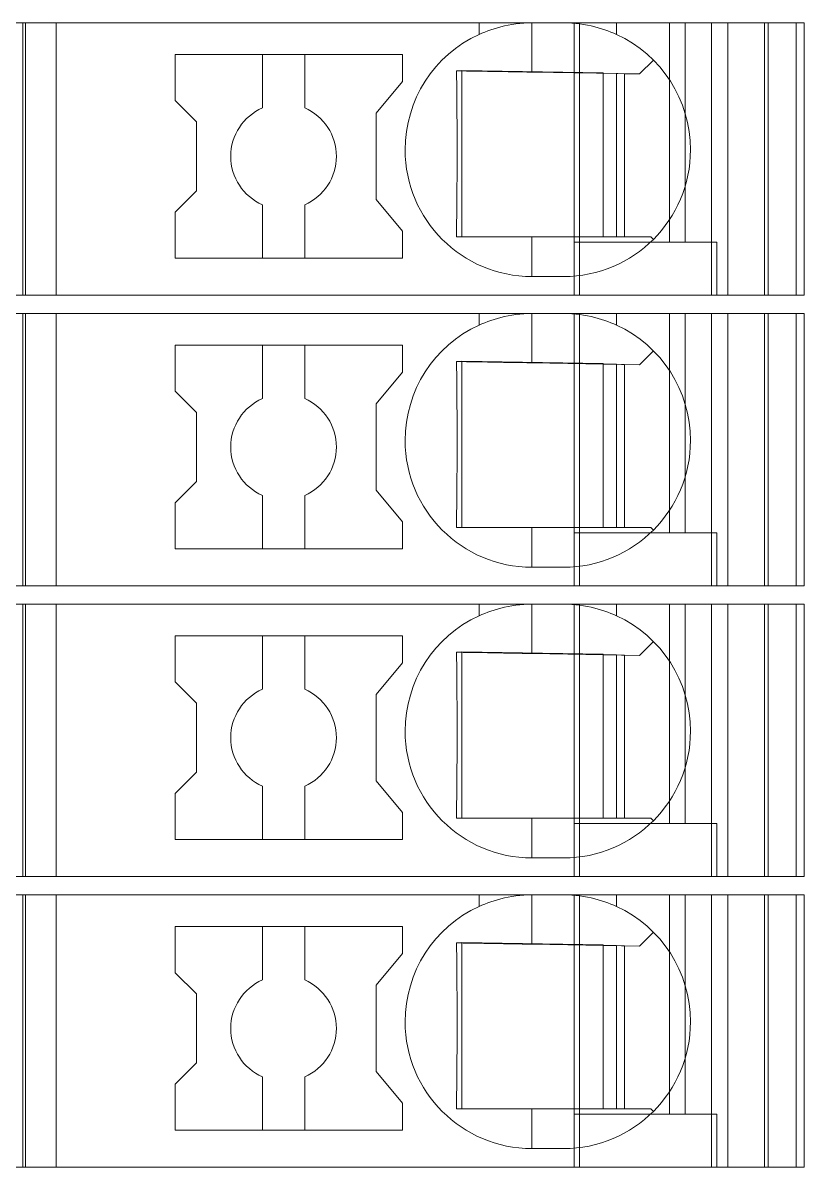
# Model space of a CAD drawing. Header units: millimetres. Extents: x 0 to 2100, y 0 to 1485.
# Drawn here: x 1275.37 to 1290.15, y 348.85 to 370.5 of the extents above; entities that cross this region are included whole.
import ezdxf
from ezdxf.enums import TextEntityAlignment as Align

# ---------------------------------------------------------------- set-up
doc = ezdxf.new("R2010")
doc.units = ezdxf.units.MM
for name, color, linetype, lineweight in [('EPLAN309', 5, 'Continuous', 5), ('EPLAN493', 5, 'Continuous', 5), ('MAIN-1', 7, 'Continuous', 5), ('MAIN-2', 7, 'Continuous', 5)]:
    doc.layers.add(name, color=color, linetype=linetype, lineweight=lineweight)
doc.styles.add('Tahoma', font='')
doc.styles.get('Tahoma').set_extended_font_data('Tahoma')

# ---------------------------------------------------------------- blocks, each defined once
blk = doc.blocks.new('EPLSYM_LibrarySPECIAL_Symbol12_Variant0_Placement8_78')
at = {"layer": 'EPLAN309', "lineweight": 13, "ltscale": 20}
blk.add_lwpolyline([(0, -5.15), (68.15, -5.15), (68.15, 0), (0, 0)], close=True, dxfattribs=at)
at = {"layer": 'EPLAN493', "color": 5, "style": 'Tahoma'}
blk.add_attdef('17_20450', text='', height=2.93475, dxfattribs=at).set_placement((0, -27.293475), align=Align.MIDDLE_RIGHT)
blk = doc.blocks.new('EPLSYM_LibrarySPECIAL_Symbol12_Variant0_Placement8_79')
at = {"layer": 'EPLAN309', "lineweight": 13, "ltscale": 20}
blk.add_lwpolyline([(0, -5.15), (68.15, -5.15), (68.15, 0), (0, 0)], close=True, dxfattribs=at)
at = {"layer": 'EPLAN493', "color": 5, "style": 'Tahoma'}
blk.add_attdef('17_20450', text='', height=2.93475, dxfattribs=at).set_placement((0, -27.293475), align=Align.MIDDLE_RIGHT)
blk = doc.blocks.new('EPLSYM_LibrarySPECIAL_Symbol12_Variant0_Placement8_80')
at = {"layer": 'EPLAN309', "lineweight": 13, "ltscale": 20}
blk.add_lwpolyline([(0, -5.15), (68.15, -5.15), (68.15, 0), (0, 0)], close=True, dxfattribs=at)
at = {"layer": 'EPLAN493', "color": 5, "style": 'Tahoma'}
blk.add_attdef('17_20450', text='', height=2.93475, dxfattribs=at).set_placement((0, -27.293475), align=Align.MIDDLE_RIGHT)
blk = doc.blocks.new('EPLSYM_LibrarySPECIAL_Symbol12_Variant0_Placement8_81')
at = {"layer": 'EPLAN309', "lineweight": 13, "ltscale": 20}
blk.add_lwpolyline([(0, -5.15), (68.15, -5.15), (68.15, 0), (0, 0)], close=True, dxfattribs=at)
at = {"layer": 'EPLAN493', "color": 5, "style": 'Tahoma'}
blk.add_attdef('17_20450', text='', height=2.93475, dxfattribs=at).set_placement((0, -27.293475), align=Align.MIDDLE_RIGHT)

msp = doc.modelspace()

# ---------------------------------------------------------------- linework, layer by layer
at = {"layer": 'MAIN-1'}
for p, q in [((1276, 370.5), (1275.367, 370.5)), ((1275.367, 365.35), (1275.367, 370.5)), ((1276, 370.5), (1284, 370.5)), ((1276, 365.35), (1276, 370.5)), ((1284, 370.5), (1285, 370.5)), ((1284, 370.282), (1284, 370.5)), ((1284.481, 370.443), (1284.413, 370.427)), ((1284.551, 370.458), (1284.481, 370.443)), ((1284.622, 370.47), (1284.551, 370.458)), ((1284.696, 370.481), (1284.622, 370.47)), ((1284.771, 370.489), (1284.696, 370.481)), ((1284.847, 370.495), (1284.771, 370.489)), ((1284.923, 370.499), (1284.847, 370.495)), ((1285, 370.5), (1284.923, 370.499)), ((1285, 369.568), (1285, 370.5)), ((1285, 370.5), (1285.6, 370.5)), ((1285.6, 370.5), (1285.677, 370.499)), ((1286.6, 370.5), (1285.6, 370.5)), ((1285.677, 370.499), (1285.753, 370.495)), ((1285.753, 370.495), (1285.829, 370.489)), ((1285.829, 370.489), (1285.904, 370.481)), ((1285.904, 370.481), (1285.978, 370.47)), ((1285.978, 370.47), (1286.049, 370.458)), ((1286.049, 370.458), (1286.119, 370.443)), ((1286.119, 370.443), (1286.187, 370.427)), ((1286.6, 370.5), (1290, 370.5)), ((1286.6, 370.282), (1286.6, 370.5)), ((1290, 365.35), (1290, 370.5)), ((1284.052, 370.305), (1284, 370.282)), ((1284.106, 370.327), (1284.052, 370.305)), ((1284.163, 370.349), (1284.106, 370.327)), ((1284.222, 370.37), (1284.163, 370.349)), ((1284.283, 370.39), (1284.222, 370.37)), ((1284.347, 370.409), (1284.283, 370.39)), ((1284.413, 370.427), (1284.347, 370.409)), ((1286.187, 370.427), (1286.253, 370.409)), ((1286.253, 370.409), (1286.317, 370.39)), ((1286.317, 370.39), (1286.378, 370.37)), ((1286.378, 370.37), (1286.437, 370.349)), ((1286.437, 370.349), (1286.494, 370.327)), ((1286.494, 370.327), (1286.548, 370.305)), ((1286.548, 370.305), (1286.6, 370.282)), ((1278.25, 369.9), (1278.25, 369.029)), ((1278.25, 369.9), (1282.55, 369.9)), ((1279.9, 369.9), (1279.9, 368.892)), ((1280.7, 368.892), (1280.7, 369.9)), ((1282.55, 369.389), (1282.55, 369.9)), ((1287.033, 369.533), (1287.297, 369.797)), ((1283.574, 369.592), (1283.574, 369.522)), ((1283.635, 369.591), (1283.574, 369.592)), ((1283.696, 369.59), (1283.635, 369.591)), ((1283.671, 369.591), (1283.671, 366.45)), ((1283.759, 369.589), (1283.696, 369.59)), ((1283.822, 369.588), (1283.759, 369.589)), ((1283.887, 369.587), (1283.822, 369.588)), ((1283.953, 369.586), (1283.887, 369.587)), ((1284.021, 369.585), (1283.953, 369.586)), ((1284.09, 369.584), (1284.021, 369.585)), ((1284.16, 369.582), (1284.09, 369.584)), ((1284.233, 369.581), (1284.16, 369.582)), ((1284.307, 369.58), (1284.233, 369.581)), ((1284.385, 369.579), (1284.307, 369.58)), ((1284.464, 369.577), (1284.385, 369.579)), ((1284.547, 369.576), (1284.464, 369.577)), ((1284.632, 369.575), (1284.547, 369.576)), ((1284.72, 369.573), (1284.632, 369.575)), ((1284.812, 369.571), (1284.72, 369.573)), ((1284.905, 369.57), (1284.812, 369.571)), ((1285, 369.568), (1284.905, 369.57)), ((1285, 369.568), (1287.033, 369.533)), ((1282.05, 368.793), (1282.55, 369.389)), ((1283.574, 369.522), (1283.575, 369.45)), ((1283.575, 369.45), (1283.576, 369.377)), ((1283.576, 369.377), (1283.577, 369.303)), ((1286.35, 369.545), (1286.35, 366.45)), ((1286.6, 366.45), (1286.6, 369.54)), ((1286.75, 369.538), (1286.75, 366.45)), ((1283.577, 369.303), (1283.577, 369.227)), ((1283.577, 369.227), (1283.578, 369.149)), ((1283.578, 369.149), (1283.579, 369.07)), ((1278.65, 368.629), (1278.25, 369.029)), ((1283.579, 369.07), (1283.58, 368.988)), ((1283.58, 368.988), (1283.58, 368.904)), ((1282.05, 368.793), (1282.05, 367.157)), ((1283.58, 368.904), (1283.581, 368.817)), ((1283.581, 368.817), (1283.581, 368.726)), ((1283.581, 368.726), (1283.582, 368.632)), ((1278.65, 368.629), (1278.65, 367.321)), ((1283.582, 368.632), (1283.582, 368.534)), ((1283.582, 368.534), (1283.583, 368.431)), ((1283.583, 368.431), (1283.583, 368.324)), ((1283.583, 368.324), (1283.583, 368.213)), ((1283.583, 368.213), (1283.583, 368.1)), ((1283.583, 368.1), (1283.583, 367.979)), ((1283.583, 367.979), (1283.583, 367.861)), ((1283.583, 367.861), (1283.583, 367.747)), ((1283.583, 367.747), (1283.582, 367.638)), ((1283.582, 367.638), (1283.582, 367.534)), ((1283.582, 367.534), (1283.581, 367.434)), ((1283.581, 367.434), (1283.581, 367.339)), ((1278.65, 367.321), (1278.25, 366.921)), ((1283.58, 367.248), (1283.579, 367.159)), ((1283.581, 367.339), (1283.58, 367.248)), ((1279.9, 367.058), (1279.9, 366.05)), ((1280.7, 367.058), (1280.7, 366.05)), ((1282.05, 367.157), (1282.55, 366.561)), ((1283.578, 366.99), (1283.577, 366.908)), ((1283.579, 367.159), (1283.578, 367.073)), ((1283.578, 367.073), (1283.578, 366.99)), ((1278.25, 366.921), (1278.25, 366.05)), ((1283.576, 366.829), (1283.575, 366.75)), ((1283.577, 366.908), (1283.576, 366.829)), ((1282.55, 366.05), (1282.55, 366.561)), ((1283.574, 366.598), (1283.573, 366.524)), ((1283.575, 366.75), (1283.574, 366.674)), ((1283.574, 366.674), (1283.574, 366.598)), ((1283.573, 366.524), (1283.572, 366.45)), ((1283.572, 366.45), (1283.633, 366.45)), ((1283.633, 366.45), (1283.695, 366.45)), ((1283.695, 366.45), (1283.759, 366.45)), ((1283.759, 366.45), (1283.823, 366.45)), ((1283.823, 366.45), (1283.889, 366.45)), ((1283.889, 366.45), (1283.955, 366.45)), ((1283.955, 366.45), (1284.024, 366.45)), ((1284.024, 366.45), (1284.093, 366.45)), ((1284.093, 366.45), (1284.165, 366.45)), ((1284.165, 366.45), (1284.239, 366.45)), ((1284.239, 366.45), (1284.314, 366.45)), ((1284.314, 366.45), (1284.392, 366.45)), ((1284.392, 366.45), (1284.472, 366.45)), ((1284.472, 366.45), (1284.555, 366.45)), ((1284.555, 366.45), (1284.64, 366.45)), ((1284.64, 366.45), (1284.727, 366.45)), ((1284.727, 366.45), (1284.817, 366.45)), ((1284.817, 366.45), (1284.908, 366.45)), ((1284.908, 366.45), (1285, 366.45)), ((1285, 366.45), (1285, 365.7)), ((1285, 366.45), (1287.25, 366.45)), ((1287.297, 366.403), (1287.25, 366.45)), ((1282.55, 366.05), (1278.25, 366.05)), ((1285.6, 365.7), (1285, 365.7)), ((1276, 365.35), (1275.367, 365.35)), ((1276, 365.35), (1290, 365.35)), ((1288.5, 365.35), (1288.5, 365.35)), ((1276, 365), (1275.367, 365)), ((1275.367, 359.85), (1275.367, 365)), ((1276, 365), (1284, 365)), ((1276, 359.85), (1276, 365)), ((1284, 365), (1285, 365)), ((1284, 364.782), (1284, 365)), ((1284.052, 364.805), (1284, 364.782)), ((1284.106, 364.827), (1284.052, 364.805)), ((1284.163, 364.849), (1284.106, 364.827)), ((1284.222, 364.87), (1284.163, 364.849)), ((1284.283, 364.89), (1284.222, 364.87)), ((1284.347, 364.909), (1284.283, 364.89)), ((1284.413, 364.927), (1284.347, 364.909)), ((1284.481, 364.943), (1284.413, 364.927)), ((1284.551, 364.958), (1284.481, 364.943)), ((1284.622, 364.97), (1284.551, 364.958)), ((1284.696, 364.981), (1284.622, 364.97)), ((1284.771, 364.989), (1284.696, 364.981)), ((1284.847, 364.995), (1284.771, 364.989)), ((1284.923, 364.999), (1284.847, 364.995)), ((1285, 365), (1284.923, 364.999)), ((1285, 364.068), (1285, 365)), ((1285, 365), (1285.6, 365)), ((1285.6, 365), (1285.677, 364.999)), ((1286.6, 365), (1285.6, 365)), ((1285.677, 364.999), (1285.753, 364.995)), ((1285.753, 364.995), (1285.829, 364.989)), ((1285.829, 364.989), (1285.904, 364.981)), ((1285.904, 364.981), (1285.978, 364.97)), ((1285.978, 364.97), (1286.049, 364.958)), ((1286.049, 364.958), (1286.119, 364.943)), ((1286.119, 364.943), (1286.187, 364.927)), ((1286.187, 364.927), (1286.253, 364.909)), ((1286.253, 364.909), (1286.317, 364.89)), ((1286.317, 364.89), (1286.378, 364.87)), ((1286.378, 364.87), (1286.437, 364.849)), ((1286.437, 364.849), (1286.494, 364.827)), ((1286.494, 364.827), (1286.548, 364.805)), ((1286.548, 364.805), (1286.6, 364.782)), ((1286.6, 365), (1290, 365)), ((1286.6, 364.782), (1286.6, 365)), ((1290, 359.85), (1290, 365)), ((1278.25, 364.4), (1278.25, 363.529)), ((1278.25, 364.4), (1282.55, 364.4)), ((1279.9, 364.4), (1279.9, 363.392)), ((1280.7, 363.392), (1280.7, 364.4)), ((1282.55, 363.889), (1282.55, 364.4)), ((1287.033, 364.033), (1287.297, 364.297)), ((1283.574, 364.092), (1283.574, 364.022)), ((1283.635, 364.091), (1283.574, 364.092)), ((1283.574, 364.022), (1283.575, 363.95)), ((1283.575, 363.95), (1283.576, 363.877)), ((1283.696, 364.09), (1283.635, 364.091)), ((1283.671, 364.091), (1283.671, 360.95)), ((1283.759, 364.089), (1283.696, 364.09)), ((1283.822, 364.088), (1283.759, 364.089)), ((1283.887, 364.087), (1283.822, 364.088)), ((1283.953, 364.086), (1283.887, 364.087)), ((1284.021, 364.085), (1283.953, 364.086)), ((1284.09, 364.084), (1284.021, 364.085)), ((1284.16, 364.082), (1284.09, 364.084)), ((1284.233, 364.081), (1284.16, 364.082)), ((1284.307, 364.08), (1284.233, 364.081)), ((1284.385, 364.079), (1284.307, 364.08)), ((1284.464, 364.077), (1284.385, 364.079)), ((1284.547, 364.076), (1284.464, 364.077)), ((1284.632, 364.075), (1284.547, 364.076)), ((1284.72, 364.073), (1284.632, 364.075)), ((1284.812, 364.071), (1284.72, 364.073)), ((1284.905, 364.07), (1284.812, 364.071)), ((1285, 364.068), (1284.905, 364.07)), ((1285, 364.068), (1287.033, 364.033)), ((1286.35, 364.045), (1286.35, 360.95)), ((1286.6, 360.95), (1286.6, 364.04)), ((1286.75, 364.038), (1286.75, 360.95)), ((1282.05, 363.293), (1282.55, 363.889)), ((1283.576, 363.877), (1283.577, 363.803)), ((1283.577, 363.803), (1283.577, 363.727)), ((1283.577, 363.727), (1283.578, 363.649)), ((1278.65, 363.129), (1278.25, 363.529)), ((1283.578, 363.649), (1283.579, 363.57)), ((1283.579, 363.57), (1283.58, 363.488)), ((1282.05, 363.293), (1282.05, 361.657)), ((1283.58, 363.488), (1283.58, 363.404)), ((1283.58, 363.404), (1283.581, 363.317)), ((1283.581, 363.317), (1283.581, 363.226)), ((1278.65, 363.129), (1278.65, 361.821)), ((1283.581, 363.226), (1283.582, 363.132)), ((1283.582, 363.132), (1283.582, 363.034)), ((1283.582, 363.034), (1283.583, 362.931)), ((1283.583, 362.931), (1283.583, 362.824)), ((1283.583, 362.824), (1283.583, 362.713)), ((1283.583, 362.713), (1283.583, 362.6)), ((1283.583, 362.6), (1283.583, 362.479)), ((1283.583, 362.479), (1283.583, 362.361)), ((1283.583, 362.247), (1283.582, 362.138)), ((1283.583, 362.361), (1283.583, 362.247)), ((1283.582, 362.034), (1283.581, 361.934)), ((1283.582, 362.138), (1283.582, 362.034)), ((1278.65, 361.821), (1278.25, 361.421)), ((1283.581, 361.839), (1283.58, 361.748)), ((1283.581, 361.934), (1283.581, 361.839)), ((1279.9, 361.558), (1279.9, 360.55)), ((1280.7, 361.558), (1280.7, 360.55)), ((1282.05, 361.657), (1282.55, 361.061)), ((1283.579, 361.659), (1283.578, 361.573)), ((1283.578, 361.573), (1283.578, 361.49)), ((1283.58, 361.748), (1283.579, 361.659)), ((1278.25, 361.421), (1278.25, 360.55)), ((1283.577, 361.408), (1283.576, 361.329)), ((1283.578, 361.49), (1283.577, 361.408)), ((1283.575, 361.25), (1283.574, 361.174)), ((1283.574, 361.174), (1283.574, 361.098)), ((1283.576, 361.329), (1283.575, 361.25)), ((1282.55, 360.55), (1282.55, 361.061)), ((1283.573, 361.024), (1283.572, 360.95)), ((1283.572, 360.95), (1283.633, 360.95)), ((1283.574, 361.098), (1283.573, 361.024)), ((1283.633, 360.95), (1283.695, 360.95)), ((1283.695, 360.95), (1283.759, 360.95)), ((1283.759, 360.95), (1283.823, 360.95)), ((1283.823, 360.95), (1283.889, 360.95)), ((1283.889, 360.95), (1283.955, 360.95)), ((1283.955, 360.95), (1284.024, 360.95)), ((1284.024, 360.95), (1284.093, 360.95)), ((1284.093, 360.95), (1284.165, 360.95)), ((1284.165, 360.95), (1284.239, 360.95)), ((1284.239, 360.95), (1284.314, 360.95)), ((1284.314, 360.95), (1284.392, 360.95)), ((1284.392, 360.95), (1284.472, 360.95)), ((1284.472, 360.95), (1284.555, 360.95)), ((1284.555, 360.95), (1284.64, 360.95)), ((1284.64, 360.95), (1284.727, 360.95)), ((1284.727, 360.95), (1284.817, 360.95)), ((1284.817, 360.95), (1284.908, 360.95)), ((1284.908, 360.95), (1285, 360.95)), ((1285, 360.95), (1285, 360.2)), ((1285, 360.95), (1287.25, 360.95)), ((1287.297, 360.903), (1287.25, 360.95)), ((1282.55, 360.55), (1278.25, 360.55)), ((1285.6, 360.2), (1285, 360.2)), ((1276, 359.85), (1275.367, 359.85)), ((1276, 359.85), (1290, 359.85)), ((1288.5, 359.85), (1288.5, 359.85)), ((1276, 359.5), (1275.367, 359.5)), ((1275.367, 354.35), (1275.367, 359.5)), ((1276, 359.5), (1284, 359.5)), ((1276, 354.35), (1276, 359.5)), ((1284, 359.5), (1285, 359.5)), ((1284, 359.282), (1284, 359.5)), ((1284.283, 359.39), (1284.222, 359.37)), ((1284.347, 359.409), (1284.283, 359.39)), ((1284.413, 359.427), (1284.347, 359.409)), ((1284.481, 359.443), (1284.413, 359.427)), ((1284.551, 359.458), (1284.481, 359.443)), ((1284.622, 359.47), (1284.551, 359.458)), ((1284.696, 359.481), (1284.622, 359.47)), ((1284.771, 359.489), (1284.696, 359.481)), ((1284.847, 359.495), (1284.771, 359.489)), ((1284.923, 359.499), (1284.847, 359.495)), ((1285, 359.5), (1284.923, 359.499)), ((1285, 358.568), (1285, 359.5)), ((1285, 359.5), (1285.6, 359.5)), ((1285.6, 359.5), (1285.677, 359.499)), ((1286.6, 359.5), (1285.6, 359.5)), ((1285.677, 359.499), (1285.753, 359.495)), ((1285.753, 359.495), (1285.829, 359.489)), ((1285.829, 359.489), (1285.904, 359.481)), ((1285.904, 359.481), (1285.978, 359.47)), ((1285.978, 359.47), (1286.049, 359.458)), ((1286.049, 359.458), (1286.119, 359.443)), ((1286.119, 359.443), (1286.187, 359.427)), ((1286.187, 359.427), (1286.253, 359.409)), ((1286.253, 359.409), (1286.317, 359.39)), ((1286.317, 359.39), (1286.378, 359.37)), ((1286.6, 359.5), (1290, 359.5)), ((1286.6, 359.282), (1286.6, 359.5)), ((1290, 354.35), (1290, 359.5)), ((1284.052, 359.305), (1284, 359.282)), ((1284.106, 359.327), (1284.052, 359.305)), ((1284.163, 359.349), (1284.106, 359.327)), ((1284.222, 359.37), (1284.163, 359.349)), ((1286.378, 359.37), (1286.437, 359.349)), ((1286.437, 359.349), (1286.494, 359.327)), ((1286.494, 359.327), (1286.548, 359.305)), ((1286.548, 359.305), (1286.6, 359.282)), ((1278.25, 358.9), (1278.25, 358.029)), ((1278.25, 358.9), (1282.55, 358.9)), ((1279.9, 358.9), (1279.9, 357.892)), ((1280.7, 357.892), (1280.7, 358.9)), ((1282.55, 358.389), (1282.55, 358.9)), ((1287.033, 358.533), (1287.297, 358.797)), ((1283.574, 358.592), (1283.574, 358.522)), ((1283.635, 358.591), (1283.574, 358.592)), ((1283.696, 358.59), (1283.635, 358.591)), ((1283.671, 358.591), (1283.671, 355.45)), ((1283.759, 358.589), (1283.696, 358.59)), ((1283.822, 358.588), (1283.759, 358.589)), ((1283.887, 358.587), (1283.822, 358.588)), ((1283.953, 358.586), (1283.887, 358.587)), ((1284.021, 358.585), (1283.953, 358.586)), ((1284.09, 358.584), (1284.021, 358.585)), ((1284.16, 358.582), (1284.09, 358.584)), ((1284.233, 358.581), (1284.16, 358.582)), ((1284.307, 358.58), (1284.233, 358.581)), ((1284.385, 358.579), (1284.307, 358.58)), ((1284.464, 358.577), (1284.385, 358.579)), ((1284.547, 358.576), (1284.464, 358.577)), ((1284.632, 358.575), (1284.547, 358.576)), ((1284.72, 358.573), (1284.632, 358.575)), ((1284.812, 358.571), (1284.72, 358.573)), ((1284.905, 358.57), (1284.812, 358.571)), ((1285, 358.568), (1284.905, 358.57)), ((1285, 358.568), (1287.033, 358.533)), ((1286.35, 358.545), (1286.35, 355.45)), ((1286.6, 355.45), (1286.6, 358.54)), ((1286.75, 358.538), (1286.75, 355.45)), ((1282.05, 357.793), (1282.55, 358.389)), ((1283.574, 358.522), (1283.575, 358.45)), ((1283.575, 358.45), (1283.576, 358.377)), ((1283.576, 358.377), (1283.577, 358.303)), ((1283.577, 358.303), (1283.577, 358.227)), ((1283.577, 358.227), (1283.578, 358.149)), ((1283.578, 358.149), (1283.579, 358.07)), ((1278.65, 357.629), (1278.25, 358.029)), ((1283.579, 358.07), (1283.58, 357.988)), ((1283.58, 357.988), (1283.58, 357.904)), ((1283.58, 357.904), (1283.581, 357.817)), ((1282.05, 357.793), (1282.05, 356.157)), ((1283.581, 357.817), (1283.581, 357.726)), ((1283.581, 357.726), (1283.582, 357.632)), ((1278.65, 357.629), (1278.65, 356.321)), ((1283.582, 357.632), (1283.582, 357.534)), ((1283.582, 357.534), (1283.583, 357.431)), ((1283.583, 357.431), (1283.583, 357.324)), ((1283.583, 357.324), (1283.583, 357.213)), ((1283.583, 357.213), (1283.583, 357.1)), ((1283.583, 357.1), (1283.583, 356.979)), ((1283.583, 356.979), (1283.583, 356.861)), ((1283.583, 356.861), (1283.583, 356.747)), ((1283.583, 356.747), (1283.582, 356.638)), ((1283.582, 356.638), (1283.582, 356.534)), ((1283.582, 356.534), (1283.581, 356.434)), ((1283.581, 356.434), (1283.581, 356.339)), ((1278.65, 356.321), (1278.25, 355.921)), ((1282.05, 356.157), (1282.55, 355.561)), ((1283.579, 356.159), (1283.578, 356.073)), ((1283.58, 356.248), (1283.579, 356.159)), ((1283.581, 356.339), (1283.58, 356.248)), ((1279.9, 356.058), (1279.9, 355.05)), ((1280.7, 356.058), (1280.7, 355.05)), ((1283.578, 355.99), (1283.577, 355.908)), ((1283.578, 356.073), (1283.578, 355.99)), ((1278.25, 355.921), (1278.25, 355.05)), ((1283.575, 355.75), (1283.574, 355.674)), ((1283.576, 355.829), (1283.575, 355.75)), ((1283.577, 355.908), (1283.576, 355.829)), ((1282.55, 355.05), (1282.55, 355.561)), ((1283.573, 355.524), (1283.572, 355.45)), ((1283.574, 355.598), (1283.573, 355.524)), ((1283.574, 355.674), (1283.574, 355.598)), ((1283.572, 355.45), (1283.633, 355.45)), ((1283.633, 355.45), (1283.695, 355.45)), ((1283.695, 355.45), (1283.759, 355.45)), ((1283.759, 355.45), (1283.823, 355.45)), ((1283.823, 355.45), (1283.889, 355.45)), ((1283.889, 355.45), (1283.955, 355.45)), ((1283.955, 355.45), (1284.024, 355.45)), ((1284.024, 355.45), (1284.093, 355.45)), ((1284.093, 355.45), (1284.165, 355.45)), ((1284.165, 355.45), (1284.239, 355.45)), ((1284.239, 355.45), (1284.314, 355.45)), ((1284.314, 355.45), (1284.392, 355.45)), ((1284.392, 355.45), (1284.472, 355.45)), ((1284.472, 355.45), (1284.555, 355.45)), ((1284.555, 355.45), (1284.64, 355.45)), ((1284.64, 355.45), (1284.727, 355.45)), ((1284.727, 355.45), (1284.817, 355.45)), ((1284.817, 355.45), (1284.908, 355.45)), ((1284.908, 355.45), (1285, 355.45)), ((1285, 355.45), (1285, 354.7)), ((1285, 355.45), (1287.25, 355.45)), ((1287.297, 355.403), (1287.25, 355.45)), ((1282.55, 355.05), (1278.25, 355.05)), ((1285.6, 354.7), (1285, 354.7)), ((1276, 354.35), (1275.367, 354.35)), ((1276, 354.35), (1290, 354.35)), ((1288.5, 354.35), (1288.5, 354.35)), ((1276, 354), (1275.367, 354)), ((1275.367, 348.85), (1275.367, 354)), ((1276, 354), (1284, 354)), ((1276, 348.85), (1276, 354)), ((1284, 354), (1285, 354)), ((1284, 353.782), (1284, 354)), ((1284.696, 353.981), (1284.622, 353.97)), ((1284.771, 353.989), (1284.696, 353.981)), ((1284.847, 353.995), (1284.771, 353.989)), ((1284.923, 353.999), (1284.847, 353.995)), ((1285, 354), (1284.923, 353.999)), ((1285, 353.068), (1285, 354)), ((1285, 354), (1285.6, 354)), ((1285.6, 354), (1285.677, 353.999)), ((1286.6, 354), (1285.6, 354)), ((1285.677, 353.999), (1285.753, 353.995)), ((1285.753, 353.995), (1285.829, 353.989)), ((1285.829, 353.989), (1285.904, 353.981)), ((1285.904, 353.981), (1285.978, 353.97)), ((1286.6, 354), (1290, 354)), ((1286.6, 353.782), (1286.6, 354)), ((1290, 348.85), (1290, 354)), ((1284.052, 353.805), (1284, 353.782)), ((1284.106, 353.827), (1284.052, 353.805)), ((1284.163, 353.849), (1284.106, 353.827)), ((1284.222, 353.87), (1284.163, 353.849)), ((1284.283, 353.89), (1284.222, 353.87)), ((1284.347, 353.909), (1284.283, 353.89)), ((1284.413, 353.927), (1284.347, 353.909)), ((1284.481, 353.943), (1284.413, 353.927)), ((1284.551, 353.958), (1284.481, 353.943)), ((1284.622, 353.97), (1284.551, 353.958)), ((1285.978, 353.97), (1286.049, 353.958)), ((1286.049, 353.958), (1286.119, 353.943)), ((1286.119, 353.943), (1286.187, 353.927)), ((1286.187, 353.927), (1286.253, 353.909)), ((1286.253, 353.909), (1286.317, 353.89)), ((1286.317, 353.89), (1286.378, 353.87)), ((1286.378, 353.87), (1286.437, 353.849)), ((1286.437, 353.849), (1286.494, 353.827)), ((1286.494, 353.827), (1286.548, 353.805)), ((1286.548, 353.805), (1286.6, 353.782)), ((1278.25, 353.4), (1278.25, 352.529)), ((1278.25, 353.4), (1282.55, 353.4)), ((1279.9, 353.4), (1279.9, 352.392)), ((1280.7, 352.392), (1280.7, 353.4)), ((1282.55, 352.889), (1282.55, 353.4)), ((1287.033, 353.033), (1287.297, 353.297)), ((1283.574, 353.092), (1283.574, 353.022)), ((1283.635, 353.091), (1283.574, 353.092)), ((1283.574, 353.022), (1283.575, 352.95)), ((1283.575, 352.95), (1283.576, 352.877)), ((1283.696, 353.09), (1283.635, 353.091)), ((1283.671, 353.091), (1283.671, 349.95)), ((1283.759, 353.089), (1283.696, 353.09)), ((1283.822, 353.088), (1283.759, 353.089)), ((1283.887, 353.087), (1283.822, 353.088)), ((1283.953, 353.086), (1283.887, 353.087)), ((1284.021, 353.085), (1283.953, 353.086)), ((1284.09, 353.084), (1284.021, 353.085)), ((1284.16, 353.082), (1284.09, 353.084)), ((1284.233, 353.081), (1284.16, 353.082)), ((1284.307, 353.08), (1284.233, 353.081)), ((1284.385, 353.079), (1284.307, 353.08)), ((1284.464, 353.077), (1284.385, 353.079)), ((1284.547, 353.076), (1284.464, 353.077)), ((1284.632, 353.075), (1284.547, 353.076)), ((1284.72, 353.073), (1284.632, 353.075)), ((1284.812, 353.071), (1284.72, 353.073)), ((1284.905, 353.07), (1284.812, 353.071)), ((1285, 353.068), (1284.905, 353.07)), ((1285, 353.068), (1287.033, 353.033)), ((1286.35, 353.045), (1286.35, 349.95)), ((1286.6, 349.95), (1286.6, 353.04)), ((1286.75, 353.038), (1286.75, 349.95)), ((1282.05, 352.293), (1282.55, 352.889)), ((1283.576, 352.877), (1283.577, 352.803)), ((1283.577, 352.803), (1283.577, 352.727)), ((1283.577, 352.727), (1283.578, 352.649)), ((1278.65, 352.129), (1278.25, 352.529)), ((1283.578, 352.649), (1283.579, 352.57)), ((1283.579, 352.57), (1283.58, 352.488)), ((1283.58, 352.488), (1283.58, 352.404)), ((1282.05, 352.293), (1282.05, 350.657)), ((1283.58, 352.404), (1283.581, 352.317)), ((1283.581, 352.317), (1283.581, 352.226)), ((1278.65, 352.129), (1278.65, 350.821)), ((1283.581, 352.226), (1283.582, 352.132)), ((1283.582, 352.132), (1283.582, 352.034)), ((1283.582, 352.034), (1283.583, 351.931)), ((1283.583, 351.931), (1283.583, 351.824)), ((1283.583, 351.824), (1283.583, 351.713)), ((1283.583, 351.713), (1283.583, 351.6)), ((1283.583, 351.6), (1283.583, 351.479)), ((1283.583, 351.479), (1283.583, 351.361)), ((1283.583, 351.247), (1283.582, 351.138)), ((1283.583, 351.361), (1283.583, 351.247)), ((1283.582, 351.034), (1283.581, 350.934)), ((1283.582, 351.138), (1283.582, 351.034)), ((1278.65, 350.821), (1278.25, 350.421)), ((1283.58, 350.748), (1283.579, 350.659)), ((1283.581, 350.839), (1283.58, 350.748)), ((1283.581, 350.934), (1283.581, 350.839)), ((1279.9, 350.558), (1279.9, 349.55)), ((1280.7, 350.558), (1280.7, 349.55)), ((1282.05, 350.657), (1282.55, 350.061)), ((1283.579, 350.659), (1283.578, 350.573)), ((1283.578, 350.573), (1283.578, 350.49)), ((1278.25, 350.421), (1278.25, 349.55)), ((1283.576, 350.329), (1283.575, 350.25)), ((1283.577, 350.408), (1283.576, 350.329)), ((1283.578, 350.49), (1283.577, 350.408)), ((1283.574, 350.098), (1283.573, 350.024)), ((1283.575, 350.25), (1283.574, 350.174)), ((1283.574, 350.174), (1283.574, 350.098)), ((1282.55, 349.55), (1282.55, 350.061)), ((1283.573, 350.024), (1283.572, 349.95)), ((1283.572, 349.95), (1283.633, 349.95)), ((1283.633, 349.95), (1283.695, 349.95)), ((1283.695, 349.95), (1283.759, 349.95)), ((1283.759, 349.95), (1283.823, 349.95)), ((1283.823, 349.95), (1283.889, 349.95)), ((1283.889, 349.95), (1283.955, 349.95)), ((1283.955, 349.95), (1284.024, 349.95)), ((1284.024, 349.95), (1284.093, 349.95)), ((1284.093, 349.95), (1284.165, 349.95)), ((1284.165, 349.95), (1284.239, 349.95)), ((1284.239, 349.95), (1284.314, 349.95)), ((1284.314, 349.95), (1284.392, 349.95)), ((1284.392, 349.95), (1284.472, 349.95)), ((1284.472, 349.95), (1284.555, 349.95)), ((1284.555, 349.95), (1284.64, 349.95)), ((1284.64, 349.95), (1284.727, 349.95)), ((1284.727, 349.95), (1284.817, 349.95)), ((1284.817, 349.95), (1284.908, 349.95)), ((1284.908, 349.95), (1285, 349.95)), ((1285, 349.95), (1285, 349.2)), ((1285, 349.95), (1287.25, 349.95)), ((1287.297, 349.903), (1287.25, 349.95)), ((1282.55, 349.55), (1278.25, 349.55)), ((1285.6, 349.2), (1285, 349.2)), ((1276, 348.85), (1275.367, 348.85)), ((1276, 348.85), (1290, 348.85)), ((1288.5, 348.85), (1288.5, 348.85))]:
    msp.add_line(p, q, dxfattribs=at)
for centre, radius, start, end in [((1285, 368.1), 2.4, 114.6244, 180), ((1285.6, 368.1), 2.4, 0, 65.3756), ((1280.3, 367.975), 1, 113.5782, 180), ((1280.3, 367.975), 1, 0, 66.4218), ((1285, 368.1), 2.4, 180, 270), ((1285.6, 368.1), 2.4, 270, 0), ((1280.3, 367.975), 1, 180, 246.4218), ((1280.3, 367.975), 1, 293.5782, 0), ((1285, 362.6), 2.4, 114.6244, 180), ((1285.6, 362.6), 2.4, 0, 65.3756), ((1280.3, 362.475), 1, 113.5782, 180), ((1280.3, 362.475), 1, 0, 66.4218), ((1280.3, 362.475), 1, 180, 246.4218), ((1280.3, 362.475), 1, 293.5782, 0), ((1285, 362.6), 2.4, 180, 270), ((1285.6, 362.6), 2.4, 270, 0), ((1285, 357.1), 2.4, 114.6244, 180), ((1285.6, 357.1), 2.4, 0, 65.3756), ((1280.3, 356.975), 1, 113.5782, 180), ((1280.3, 356.975), 1, 0, 66.4218), ((1285, 357.1), 2.4, 180, 270), ((1285.6, 357.1), 2.4, 270, 0), ((1280.3, 356.975), 1, 180, 246.4218), ((1280.3, 356.975), 1, 293.5782, 0), ((1285, 351.6), 2.4, 114.6244, 180), ((1285.6, 351.6), 2.4, 0, 65.3756), ((1280.3, 351.475), 1, 113.5782, 180), ((1280.3, 351.475), 1, 0, 66.4218), ((1285, 351.6), 2.4, 180, 270), ((1285.6, 351.6), 2.4, 270, 0), ((1280.3, 351.475), 1, 180, 246.4218), ((1280.3, 351.475), 1, 293.5782, 0)]:
    msp.add_arc(centre, radius, start, end, dxfattribs=at)
at = {"layer": 'MAIN-2'}
for p, q in [((1275.414, 370.5), (1275.414, 365.35)), ((1285.8, 370.5), (1285.8, 365.35)), ((1285.898, 370.5), (1285.898, 365.35)), ((1287.6, 370.5), (1287.6, 366.35)), ((1287.9, 366.35), (1287.9, 370.5)), ((1288.4, 370.5), (1288.4, 365.35)), ((1288.709, 365.35), (1288.709, 370.5)), ((1289.4, 365.35), (1289.4, 370.5)), ((1289.47, 370.5), (1289.47, 365.35)), ((1283.671, 369.6), (1283.574, 369.592)), ((1283.671, 369.6), (1283.671, 369.591)), ((1286.35, 369.553), (1283.671, 369.6)), ((1286.35, 369.548), (1286.35, 369.553)), ((1286.6, 369.543), (1286.35, 369.548)), ((1286.35, 369.548), (1286.35, 369.545)), ((1286.6, 369.543), (1286.6, 369.542)), ((1286.75, 369.539), (1286.6, 369.542)), ((1286.6, 369.54), (1286.6, 369.542)), ((1286.75, 369.538), (1286.75, 369.539)), ((1286.75, 369.538), (1287.033, 369.533)), ((1286.75, 369.538), (1286.75, 369.538)), ((1285.8, 366.35), (1288.5, 366.35)), ((1286.35, 366.45), (1286.35, 366.45)), ((1286.6, 366.45), (1286.6, 366.45)), ((1287.297, 366.403), (1287.297, 366.403)), ((1288.5, 365.35), (1288.5, 366.35)), ((1275.414, 365), (1275.414, 359.85)), ((1285.8, 365), (1285.8, 359.85)), ((1285.898, 365), (1285.898, 359.85)), ((1287.6, 365), (1287.6, 360.85)), ((1287.9, 360.85), (1287.9, 365)), ((1288.4, 365), (1288.4, 359.85)), ((1288.709, 359.85), (1288.709, 365)), ((1289.4, 359.85), (1289.4, 365)), ((1289.47, 365), (1289.47, 359.85)), ((1283.671, 364.1), (1283.574, 364.092)), ((1283.671, 364.1), (1283.671, 364.091)), ((1286.35, 364.053), (1283.671, 364.1)), ((1286.35, 364.048), (1286.35, 364.053)), ((1286.6, 364.043), (1286.35, 364.048)), ((1286.35, 364.048), (1286.35, 364.045)), ((1286.6, 364.043), (1286.6, 364.042)), ((1286.75, 364.039), (1286.6, 364.042)), ((1286.6, 364.04), (1286.6, 364.042)), ((1286.75, 364.038), (1286.75, 364.039)), ((1286.75, 364.038), (1287.033, 364.033)), ((1286.75, 364.038), (1286.75, 364.038)), ((1286.35, 360.95), (1286.35, 360.95)), ((1286.6, 360.95), (1286.6, 360.95)), ((1285.8, 360.85), (1288.5, 360.85)), ((1287.297, 360.903), (1287.297, 360.903)), ((1288.5, 359.85), (1288.5, 360.85)), ((1275.414, 359.5), (1275.414, 354.35)), ((1285.8, 359.5), (1285.8, 354.35)), ((1285.898, 359.5), (1285.898, 354.35)), ((1287.6, 359.5), (1287.6, 355.35)), ((1287.9, 355.35), (1287.9, 359.5)), ((1288.4, 359.5), (1288.4, 354.35)), ((1288.709, 354.35), (1288.709, 359.5)), ((1289.4, 354.35), (1289.4, 359.5)), ((1289.47, 359.5), (1289.47, 354.35)), ((1283.671, 358.6), (1283.574, 358.592)), ((1283.671, 358.6), (1283.671, 358.591)), ((1286.35, 358.553), (1283.671, 358.6)), ((1286.35, 358.548), (1286.35, 358.553)), ((1286.6, 358.543), (1286.35, 358.548)), ((1286.35, 358.548), (1286.35, 358.545)), ((1286.6, 358.543), (1286.6, 358.542)), ((1286.75, 358.539), (1286.6, 358.542)), ((1286.6, 358.54), (1286.6, 358.542)), ((1286.75, 358.538), (1286.75, 358.539)), ((1286.75, 358.538), (1287.033, 358.533)), ((1286.75, 358.538), (1286.75, 358.538)), ((1285.8, 355.35), (1288.5, 355.35)), ((1286.35, 355.45), (1286.35, 355.45)), ((1286.6, 355.45), (1286.6, 355.45)), ((1287.297, 355.403), (1287.297, 355.403)), ((1288.5, 354.35), (1288.5, 355.35)), ((1275.414, 354), (1275.414, 348.85)), ((1285.8, 354), (1285.8, 348.85)), ((1285.898, 354), (1285.898, 348.85)), ((1287.6, 354), (1287.6, 349.85)), ((1287.9, 349.85), (1287.9, 354)), ((1288.4, 354), (1288.4, 348.85)), ((1288.709, 348.85), (1288.709, 354)), ((1289.4, 348.85), (1289.4, 354)), ((1289.47, 354), (1289.47, 348.85)), ((1283.671, 353.1), (1283.574, 353.092)), ((1283.671, 353.1), (1283.671, 353.091)), ((1286.35, 353.053), (1283.671, 353.1)), ((1286.35, 353.048), (1286.35, 353.053)), ((1286.6, 353.043), (1286.35, 353.048)), ((1286.35, 353.048), (1286.35, 353.045)), ((1286.6, 353.043), (1286.6, 353.042)), ((1286.75, 353.039), (1286.6, 353.042)), ((1286.6, 353.04), (1286.6, 353.042)), ((1286.75, 353.038), (1286.75, 353.039)), ((1286.75, 353.038), (1287.033, 353.033)), ((1286.75, 353.038), (1286.75, 353.038)), ((1286.35, 349.95), (1286.35, 349.95)), ((1286.6, 349.95), (1286.6, 349.95)), ((1287.297, 349.903), (1287.297, 349.903)), ((1285.8, 349.85), (1288.5, 349.85)), ((1288.5, 348.85), (1288.5, 349.85))]:
    msp.add_line(p, q, dxfattribs=at)

# ---------------------------------------------------------------- block references
for name, p in [('EPLSYM_LibrarySPECIAL_Symbol12_Variant0_Placement8_78', (1222, 370.5)), ('EPLSYM_LibrarySPECIAL_Symbol12_Variant0_Placement8_79', (1222, 365)), ('EPLSYM_LibrarySPECIAL_Symbol12_Variant0_Placement8_80', (1222, 359.5)), ('EPLSYM_LibrarySPECIAL_Symbol12_Variant0_Placement8_81', (1222, 354))]:
    msp.add_blockref(name, p)

doc.saveas('drawing.dxf')
